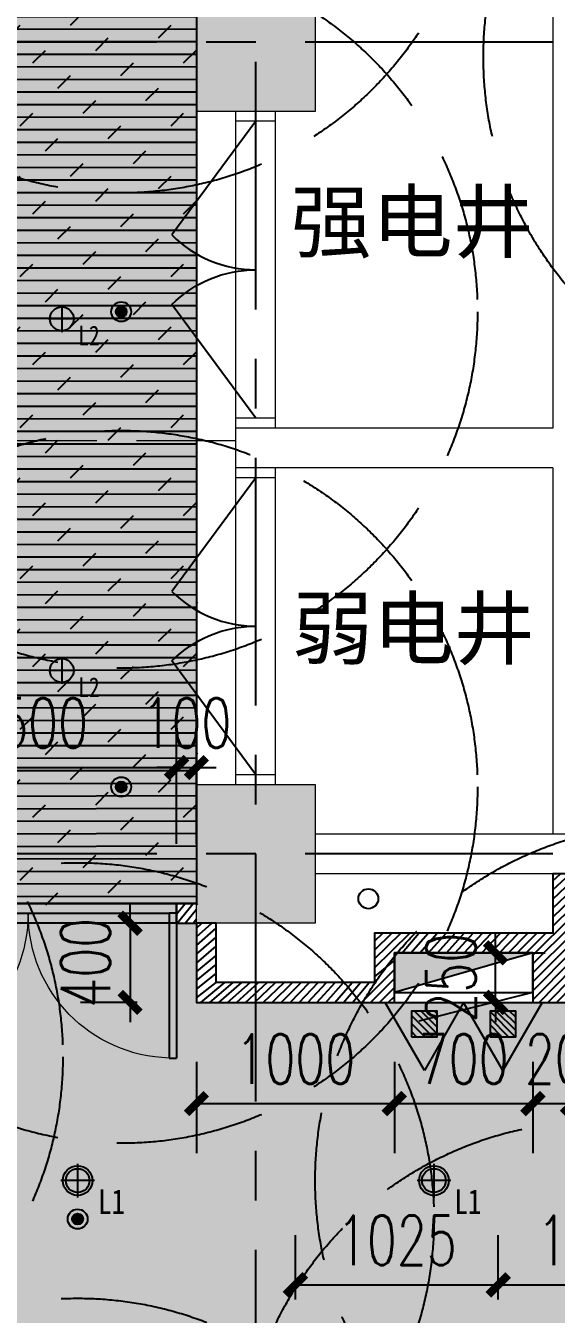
# Model space of a CAD drawing. Header units: millimetres. Extents: x -86392818 to -86307589, y 1129347621 to 1129375919.
# Drawn here: x -86320251 to -86317571, y 1129358546 to 1129365053 of the extents above; entities that cross this region are included whole.
import ezdxf
from ezdxf.enums import TextEntityAlignment as Align

# ---------------------------------------------------------------- set-up
doc = ezdxf.new("R2010")
doc.units = ezdxf.units.MM
doc.header["$LTSCALE"] = 1000
for name, pattern in [('__DASH', [0.35, 0.25, -0.1]), ('CENTER', [2, 1.25, -0.25, 0.25, -0.25]), ('DASH', [0.35, 0.25, -0.1])]:
    doc.linetypes.add(name, pattern=pattern)
doc.layers.get('Defpoints').update_dxf_attribs({"color": 250})
for name, color, linetype in [('AD-DOOR', 4, 'Continuous'), ('A—墙体-填充', 8, 'Continuous'), ('A—轴线', 1, 'CENTER'), ('A—轴线尺寸', 1, 'Continuous'), ('C—平顶—喷淋', 5, 'Continuous'), ('C—平顶—灯具', 1, 'Continuous'), ('C—平顶—轮廓线', 4, 'Continuous'), ('EQUIP_消火栓', 1, 'Continuous'), ('EQUIP_灭火器', 1, 'Continuous'), ('F—地坪—hatch', 8, 'Continuous'), ('F—地坪—分格', 5, 'Continuous'), ('p—平面—文字', 40, 'Continuous'), ('P—平面—装饰面层线', 6, 'Continuous'), ('P—隔墙—石膏板墙（到顶）', 2, 'Continuous'), ('VPIPE-消防', 2, 'Continuous'), ('WALL-DIM', 3, 'Continuous'), ('家具尺寸', 165, 'Continuous')]:
    doc.layers.add(name, color=color, linetype=linetype)
for name, color, linetype, lineweight in [('P-15 平面窗帘', 8, 'Continuous', 0), ('Q-01 原始墙柱', 7, 'Continuous', 0), ('Q-02 墙柱填充', 250, 'Continuous', 0)]:
    doc.layers.add(name, color=color, linetype=linetype, lineweight=lineweight)
doc.styles.add('_TCH_DIM_T3', font='SIMPLEX', dxfattribs={"width": 0.7058823529411765, "bigfont": 'GBCBIG'})
doc.styles.add('ADD-dim', font='isocp.shx', dxfattribs={"width": 0.7, "bigfont": 'hztxt.shx'})
doc.styles.add('MtXpl_', font='simhei.ttf')
doc.styles.add('黑体', font='simhei.ttf')
doc.dimstyles.new('ADD-(模型空间)', dxfattribs={"dimscale": 100, "dimtxt": 3, "dimasz": 1, "dimexe": 1, "dimexo": 1, "dimgap": 0.4, "dimtad": 1, "dimdec": 0, "dimrnd": 5, "dimzin": 0, "dimdsep": 46, "dimtxsty": 'ADD-dim', "dimblk1": 'DIM1', "dimblk2": 'DIM1', "dimsah": 1, "dimcen": 2, "dimclrd": 33, "dimclre": 33, "dimclrt": 4, "dimadec": 0, "dimazin": 0, "dimtfac": 2, "dimtdec": 0, "dimtix": 1, "dimtmove": 2, "dimatfit": 3, "dimldrblk": 'HBA_Leader_Arrow', "dimfxl": 5, "dimfxlon": 1, "dimtolj": 1, "dimtzin": 0, "dimarcsym": 0})
doc.dimstyles.new('WALL-DIM', dxfattribs={"dimtxt": 250, "dimasz": 100, "dimexe": 250, "dimexo": 300, "dimgap": 100, "dimtad": 1, "dimdec": 0, "dimzin": 0, "dimdsep": 46, "dimtxsty": '_TCH_DIM_T3', "dimblk": 'ARCHTICK', "dimcen": 0.09, "dimclrd": 1, "dimclre": 1, "dimclrt": 7, "dimazin": 2, "dimtfac": 1, "dimtdec": 0, "dimtix": 1, "dimtmove": 2, "dimatfit": 3, "dimfxl": 500, "dimfxlon": 1, "dimtolj": 1, "dimtzin": 0, "dimarcsym": 0})
pattern_1 = [(45, (0, 0), (-22.45064030267288, 22.45064030267288), [])]
pattern_2 = [(37.50000000000001, (0, 0), (-8.000156479920228, 244.7066186646712), [0, -193.04, 0, -215.9, 0, -206.375]), (7.499999999999999, (0, 0), (224.7616415690013, 358.4125502841771), [0, -104.14, 0, -173.99, 0, -66.67500000000001]), (327.5, (-156.21, 0), (395.496185120729, 0.718592339272881), [0, -63.5, 0, -228.6, 0, -298.45]), (317.5, (-156.21, 0), (381.7782262361486, 111.4646616286082), [0, -31.75, 0, -149.86, 0, -171.45])]

# ---------------------------------------------------------------- blocks, each defined once
blk = doc.blocks.new('SYL09144810')
at = {"color": 8}
for p, q in [((424.264038875699, 1500), (1.490109086678134e-08, 925.7359235286713)), ((424.264038875699, 0), (1.490116119384766e-08, 574.2640764713287))]:
    blk.add_line(p, q, dxfattribs=at)
blk.add_ellipse((424.2640609592199, 1350), major_axis=(-219.8706555867539, -558.2623888904222), ratio=0.99999999960915, start_param=-0.4102062389307657, end_param=0.375191924747722, dxfattribs=at)
at = {"color": 8, "extrusion": (0, 0, -1)}
blk.add_ellipse((424.2640609592199, 150), major_axis=(-219.8706555867539, 558.2623888904222), ratio=0.99999999960915, start_param=-0.4102062389307657, end_param=0.375191924747722, dxfattribs=at)
blk = doc.blocks.new('$DorLib2D$00000002')
for p, q in [((-0.5, -5.684341886080802e-17), (-0.5000000000000007, 0.4875)), ((-0.4750000000000007, 0.4875), (-0.5000000000000007, 0.4875)), ((-0.475, -2.842170943040401e-17), (-0.4750000000000007, 0.4875)), ((0.475, -2.842170943040401e-17), (0.4750000000000007, 0.4875)), ((0.4750000000000007, 0.4875), (0.5000000000000007, 0.4875)), ((0.5, -5.684341886080802e-17), (0.5000000000000007, 0.4875)), ((-0.5, -5.684341886080802e-17), (-0.475, -2.842170943040401e-17)), ((0.5, -5.684341886080802e-17), (0.475, -2.842170943040401e-17))]:
    blk.add_line(p, q)
at = {"color": 8}
blk.add_line((-0.475, -2.842170943040401e-17), (0.475, -2.842170943040401e-17), dxfattribs=at)
at = {"lineweight": 13}
for centre, start, end in [((-0.4875, -4.263256414560601e-17), 0, 88.53071641864632), ((0.4875, -4.263256414560601e-17), 91.4692835813537, 180)]:
    blk.add_arc(centre, 0.4875, start, end, dxfattribs=at)
blk = doc.blocks.new('$TWTSYS$00000508')
for p, q in [((-0.5, 0.5), (0.3236161731911125, 1.224064056863426)), ((-0.5, 0.5), (-0.5, -0.5)), ((-0.5, -0.5), (0.5, 0.5)), ((0.5, 0.5), (-0.5, 0.5)), ((0.5, -0.5), (0.5, 0.5)), ((-0.5, -0.5), (0.5, -0.5))]:
    blk.add_line(p, q)
blk.add_solid([(0.5, -0.5), (0.5, 0.5), (-0.5, -0.5)])
blk = doc.blocks.new('$TwtSys$00000546')
h = blk.add_hatch()
h.set_pattern_fill('ANSI31', color=256, scale=200, style=0)
h.set_pattern_definition([(45, (-38543.80223862439, -6670.830405693208), (-17.67766952966369, 17.67766952966369), [])])
h.paths.add_polyline_path([(-64.92232553117356, 173.7449990885525), (64.922325531159, 173.7449990885525), (64.922325531159, 43.90034802621994), (-64.92232553117356, 43.90034802621994)])
for points in [[(0, 343.6163707387423), (-198.3870041439732, 0), (198.3870041439732, 0)], [(-64.92232553117356, 173.7449990885525), (64.922325531159, 173.7449990885525), (64.922325531159, 43.90034802621994), (-64.92232553117356, 43.90034802621994)]]:
    blk.add_lwpolyline(points, close=True)
blk = doc.blocks.new('DIM1')
at = {"color": 8}
blk.add_line((-1.071428571420256, 0), (1.071428571420256, 0), dxfattribs=at)
at = {"const_width": 0.3571428571369176}
blk.add_lwpolyline([(-0.5, -0.5), (0.5, 0.5)], dxfattribs=at)
blk = doc.blocks.new('*D132')
at = {"layer": 'A—轴线尺寸', "color": 33, "lineweight": -2, "transparency": 16777216}
for p, q in [((-2152.406210213902, 20800.00000000001), (-2752.406210213902, 20800.00000000001)), ((-2652.406210213902, 20700.00000000001), (-2652.406210213901, 14600.00000000001)), ((-2152.4062102139, 14500.00000000001), (-2752.4062102139, 14500.00000000001))]:
    blk.add_line(p, q, dxfattribs=at)
at = {"layer": 'Defpoints', "color": 0, "transparency": 16777216}
for p in [(-219.4903575330974, 20800.00000000001), (-2652.406210213901, 14500.00000000001), (19480.50964246691, 14500.00000000001)]:
    blk.add_point(p, dxfattribs=at)
at = {"layer": 'A—轴线尺寸', "color": 33, "lineweight": -2, "transparency": 16777216, "xscale": 100, "yscale": 100, "zscale": 100}
for p, rotation in [((-2652.406210213902, 20800.00000000001), 90), ((-2652.406210213901, 14500.00000000001), 270)]:
    blk.add_blockref('DIM1', p, dxfattribs=dict(at, rotation=rotation))
at = {"layer": 'A—轴线尺寸', "color": 4, "transparency": 16777216, "insert": (-2842.406210213896, 17650), "char_height": 300, "attachment_point": 5, "rotation": 90, "style": 'ADD-dim'}
blk.add_mtext('\\A1;6300', dxfattribs=at)
blk = doc.blocks.new('HBA_Leader_Arrow')
blk.add_line((0, 0), (-1, -2.5011e-12))
at = {"extrusion": (0, 0, -1)}
blk.add_lwpolyline([(0, 0), (0.5972653364297003, -1.064895548016236), (0.9647843767884297, -0.7876872378553799), (0.0743038223095027, 5.9117e-12), (0.9647843767884297, 0.7876872378503778), (0.5972653364301542, 1.064895548012827)], close=True, dxfattribs=at)
for points in [[(-0.9647843767920676, 0.7876872378503778), (-0.5972653364351564, 1.064895548013055), (-0.0743038223163239, -2.274e-13), (0, 0)], [(-0.9647843767884297, -0.7876872378553799), (-0.5972653364297003, -1.064895548016236), (-0.0743038223163239, -2.274e-13), (0, 0)]]:
    blk.add_solid(points)
blk = doc.blocks.new('*D133')
at = {"layer": 'A—轴线尺寸', "color": 33, "lineweight": -2, "transparency": 16777216}
for p, q in [((-2152.406210213903, 14500.00000000001), (-2752.406210213903, 14500.00000000001)), ((-2652.406210213901, 14400.00000000001), (-2652.406210213901, 10500)), ((-2152.406210213901, 10400), (-2752.406210213901, 10400))]:
    blk.add_line(p, q, dxfattribs=at)
at = {"layer": 'Defpoints', "color": 0, "transparency": 16777216}
for p in [(19480.50964246691, 14500.00000000001), (-2652.406210213901, 10400), (-600.7451508641245, 10400)]:
    blk.add_point(p, dxfattribs=at)
at = {"layer": 'A—轴线尺寸', "color": 33, "lineweight": -2, "transparency": 16777216, "xscale": 100, "yscale": 100, "zscale": 100}
for p, rotation in [((-2652.406210213901, 14500.00000000001), 90), ((-2652.406210213901, 10400), 270)]:
    blk.add_blockref('DIM1', p, dxfattribs=dict(at, rotation=rotation))
at = {"layer": 'A—轴线尺寸', "color": 4, "transparency": 16777216, "insert": (-2842.406210213897, 12450), "char_height": 300, "attachment_point": 5, "rotation": 90, "style": 'ADD-dim'}
blk.add_mtext('\\A1;4100', dxfattribs=at)
blk = doc.blocks.new('pen lin')
at = {"layer": 'C—平顶—喷淋'}
blk.add_hatch(color=8, dxfattribs=at).paths.add_polyline_path([(-27.5, 0, 1), (27.5, 0, 1)])
for radius in [49.99999999999999, 27.49999999999999]:
    blk.add_circle((0, 0), radius, dxfattribs=at)
at = {"layer": 'Defpoints', "color": 251, "linetype": 'DASH', "ltscale": 3}
blk.add_circle((0, 0), 1800, dxfattribs=at)
blk = doc.blocks.new('dffsdsardegew')
at = {"layer": 'C—平顶—灯具'}
h = blk.add_hatch(color=7, dxfattribs=at)
h.set_gradient(color1=(255, 255, 255), color2=(128, 128, 128), name='SPHERICAL')
edge = h.paths.add_edge_path()
edge.add_arc((0, 0), 59.99999982783518, 0, 360)
for p, q in [((0, 84.94745397567749), (0, -84.94745397567749)), ((84.94745390117168, 0), (-84.94745390117168, 0))]:
    blk.add_line(p, q, dxfattribs=at)
for radius in [74.99999978479399, 59.99999982783518]:
    blk.add_circle((0, 0), radius, dxfattribs=at)
at = {"layer": 'C—平顶—灯具', "style": '黑体', "width": 0.8}
blk.add_text('L1', height=124.9999996419401, dxfattribs=at).set_placement((171.2003185302019, -105.796276807785, 94.12059754060085), align=Align.MIDDLE_CENTER)
blk = doc.blocks.new('fsdfssdgrewe')
at = {"layer": 'C—平顶—灯具'}
for p, q in [((0, 67.95796331076417), (0, -67.95796331088059)), ((67.95796331088059, 0), (-67.95796331088059, 0))]:
    blk.add_line(p, q, dxfattribs=at)
blk.add_circle((-2.328306436538696e-10, 0), 59.99999999970392, dxfattribs=at)
at = {"layer": 'C—平顶—灯具', "style": '黑体', "width": 0.8}
blk.add_text('L2', height=100, dxfattribs=at).set_placement((136.9602552209981, -84.63702168583404, 75.29647824816585), align=Align.MIDDLE_CENTER)
blk = doc.blocks.new('_ArchTick')
at = {"color": 44, "const_width": 0.4}
blk.add_lwpolyline([(-0.5, -0.5), (0.5, 0.5)], dxfattribs=at)
blk = doc.blocks.new('*D165')
at = {"layer": 'Defpoints', "color": 0, "transparency": 16777216}
for p in [(-86319489.20660238, 1129361306.749559), (-86320989.20660238, 1129360620.965556), (-86319489.20660238, 1129360620.965556)]:
    blk.add_point(p, dxfattribs=at)
at = {"layer": 'WALL-DIM', "color": 1, "lineweight": -2, "transparency": 16777216}
for p, q in [((-86320989.20660238, 1129360920.965556), (-86320989.20660238, 1129361556.749559)), ((-86319489.20660238, 1129360920.965556), (-86319489.20660238, 1129361556.749559)), ((-86320989.20660238, 1129361306.749559), (-86319489.20660238, 1129361306.749559))]:
    blk.add_line(p, q, dxfattribs=at)
at = {"layer": 'WALL-DIM', "color": 1, "lineweight": -2, "transparency": 16777216, "xscale": 100, "yscale": 100, "zscale": 100, "rotation": 180}
blk.add_blockref('_ArchTick', (-86320989.20660238, 1129361306.749559), dxfattribs=at)
at = {"layer": 'WALL-DIM', "color": 1, "lineweight": -2, "transparency": 16777216, "xscale": 100, "yscale": 100, "zscale": 100}
blk.add_blockref('_ArchTick', (-86319489.20660238, 1129361306.749559), dxfattribs=at)
at = {"layer": 'WALL-DIM', "color": 7, "transparency": 16777216, "insert": (-86320239.20660238, 1129361531.749559), "char_height": 250, "attachment_point": 5, "style": '_TCH_DIM_T3'}
blk.add_mtext('\\A1;1500', dxfattribs=at)
blk = doc.blocks.new('*D166')
at = {"layer": 'Defpoints', "color": 0, "transparency": 16777216}
for p in [(-86319389.20660238, 1129361306.749559), (-86319489.20660238, 1129360620.965556), (-86319389.20660238, 1129360620.965556)]:
    blk.add_point(p, dxfattribs=at)
at = {"layer": 'WALL-DIM', "color": 1, "lineweight": -2, "transparency": 16777216}
for p, q in [((-86319489.20660238, 1129360920.965556), (-86319489.20660238, 1129361556.749559)), ((-86319389.20660238, 1129360920.965556), (-86319389.20660238, 1129361556.749559)), ((-86319489.20660238, 1129361306.749559), (-86319589.20660238, 1129361306.749559)), ((-86319489.20660238, 1129361306.749559), (-86319389.20660238, 1129361306.749559)), ((-86319389.20660238, 1129361306.749559), (-86319289.20660238, 1129361306.749559))]:
    blk.add_line(p, q, dxfattribs=at)
at = {"layer": 'WALL-DIM', "color": 1, "lineweight": -2, "transparency": 16777216, "xscale": 100, "yscale": 100, "zscale": 100}
blk.add_blockref('_ArchTick', (-86319489.20660238, 1129361306.749559), dxfattribs=at)
at = {"layer": 'WALL-DIM', "color": 1, "lineweight": -2, "transparency": 16777216, "xscale": 100, "yscale": 100, "zscale": 100, "rotation": 180}
blk.add_blockref('_ArchTick', (-86319389.20660238, 1129361306.749559), dxfattribs=at)
at = {"layer": 'WALL-DIM', "color": 7, "transparency": 16777216, "insert": (-86319439.20660238, 1129361531.749559), "char_height": 250, "attachment_point": 5, "style": '_TCH_DIM_T3'}
blk.add_mtext('\\A1;100', dxfattribs=at)
blk = doc.blocks.new('*D259')
at = {"layer": 'Defpoints', "color": 0, "transparency": 16777216}
for p in [(-86319389.20660241, 1129360520.965557), (-86319724.1888966, 1129360120.965557), (-86319389.20660241, 1129360120.965557)]:
    blk.add_point(p, dxfattribs=at)
at = {"layer": 'WALL-DIM', "color": 1, "lineweight": -2, "transparency": 16777216}
for p, q in [((-86319724.1888966, 1129360520.965557), (-86319724.1888966, 1129360620.965557)), ((-86319689.20660241, 1129360520.965557), (-86319974.1888966, 1129360520.965557)), ((-86319724.1888966, 1129360520.965557), (-86319724.1888966, 1129360120.965557)), ((-86319689.20660241, 1129360120.965557), (-86319974.1888966, 1129360120.965557)), ((-86319724.1888966, 1129360120.965557), (-86319724.1888966, 1129360020.965557))]:
    blk.add_line(p, q, dxfattribs=at)
at = {"layer": 'WALL-DIM', "color": 1, "lineweight": -2, "transparency": 16777216, "xscale": 100, "yscale": 100, "zscale": 100}
for p, rotation in [((-86319724.1888966, 1129360520.965557), 270), ((-86319724.1888966, 1129360120.965557), 90)]:
    blk.add_blockref('_ArchTick', p, dxfattribs=dict(at, rotation=rotation))
at = {"layer": 'WALL-DIM', "color": 7, "transparency": 16777216, "insert": (-86319949.18889625, 1129360320.965557), "char_height": 250, "attachment_point": 5, "rotation": 90, "style": '_TCH_DIM_T3'}
blk.add_mtext('\\A1;400', dxfattribs=at)
blk = doc.blocks.new('*D260')
at = {"layer": 'Defpoints', "color": 0, "transparency": 16777216}
for p in [(-86319389.20660238, 1129360120.965556), (-86318389.20660238, 1129360120.965556), (-86318389.20660238, 1129359609.947455)]:
    blk.add_point(p, dxfattribs=at)
at = {"layer": 'WALL-DIM', "color": 1, "lineweight": -2, "transparency": 16777216}
for p, q in [((-86319389.20660238, 1129359820.965556), (-86319389.20660238, 1129359359.947455)), ((-86318389.20660238, 1129359820.965556), (-86318389.20660238, 1129359359.947455)), ((-86319389.20660238, 1129359609.947455), (-86318389.20660238, 1129359609.947455))]:
    blk.add_line(p, q, dxfattribs=at)
at = {"layer": 'WALL-DIM', "color": 1, "lineweight": -2, "transparency": 16777216, "xscale": 100, "yscale": 100, "zscale": 100, "rotation": 180}
blk.add_blockref('_ArchTick', (-86319389.20660238, 1129359609.947455), dxfattribs=at)
at = {"layer": 'WALL-DIM', "color": 1, "lineweight": -2, "transparency": 16777216, "xscale": 100, "yscale": 100, "zscale": 100}
blk.add_blockref('_ArchTick', (-86318389.20660238, 1129359609.947455), dxfattribs=at)
at = {"layer": 'WALL-DIM', "color": 7, "transparency": 16777216, "insert": (-86318889.20660238, 1129359834.947455), "char_height": 250, "attachment_point": 5, "style": '_TCH_DIM_T3'}
blk.add_mtext('\\A1;1000', dxfattribs=at)
blk = doc.blocks.new('*D261')
at = {"layer": 'Defpoints', "color": 0, "transparency": 16777216}
for p in [(-86318389.20660238, 1129360120.965556), (-86317689.20660238, 1129360120.965556), (-86317689.20660238, 1129359609.947455)]:
    blk.add_point(p, dxfattribs=at)
at = {"layer": 'WALL-DIM', "color": 1, "lineweight": -2, "transparency": 16777216}
for p, q in [((-86318389.20660238, 1129359820.965556), (-86318389.20660238, 1129359359.947455)), ((-86317689.20660238, 1129359820.965556), (-86317689.20660238, 1129359359.947455)), ((-86318389.20660238, 1129359609.947455), (-86317689.20660238, 1129359609.947455))]:
    blk.add_line(p, q, dxfattribs=at)
at = {"layer": 'WALL-DIM', "color": 1, "lineweight": -2, "transparency": 16777216, "xscale": 100, "yscale": 100, "zscale": 100, "rotation": 180}
blk.add_blockref('_ArchTick', (-86318389.20660238, 1129359609.947455), dxfattribs=at)
at = {"layer": 'WALL-DIM', "color": 1, "lineweight": -2, "transparency": 16777216, "xscale": 100, "yscale": 100, "zscale": 100}
blk.add_blockref('_ArchTick', (-86317689.20660238, 1129359609.947455), dxfattribs=at)
at = {"layer": 'WALL-DIM', "color": 7, "transparency": 16777216, "insert": (-86318039.20660238, 1129359834.947455), "char_height": 250, "attachment_point": 5, "style": '_TCH_DIM_T3'}
blk.add_mtext('\\A1;700', dxfattribs=at)
blk = doc.blocks.new('*D262')
at = {"layer": 'Defpoints', "color": 0, "transparency": 16777216}
for p in [(-86317689.20660238, 1129360120.965556), (-86317489.20660238, 1129360120.965556), (-86317489.20660238, 1129359609.947455)]:
    blk.add_point(p, dxfattribs=at)
at = {"layer": 'WALL-DIM', "color": 1, "lineweight": -2, "transparency": 16777216}
for p, q in [((-86317689.20660238, 1129359820.965556), (-86317689.20660238, 1129359359.947455)), ((-86317489.20660238, 1129359820.965556), (-86317489.20660238, 1129359359.947455)), ((-86317689.20660238, 1129359609.947455), (-86317489.20660238, 1129359609.947455))]:
    blk.add_line(p, q, dxfattribs=at)
at = {"layer": 'WALL-DIM', "color": 1, "lineweight": -2, "transparency": 16777216, "xscale": 100, "yscale": 100, "zscale": 100, "rotation": 180}
blk.add_blockref('_ArchTick', (-86317689.20660238, 1129359609.947455), dxfattribs=at)
at = {"layer": 'WALL-DIM', "color": 1, "lineweight": -2, "transparency": 16777216, "xscale": 100, "yscale": 100, "zscale": 100}
blk.add_blockref('_ArchTick', (-86317489.20660238, 1129359609.947455), dxfattribs=at)
at = {"layer": 'WALL-DIM', "color": 7, "transparency": 16777216, "insert": (-86317502.97997272, 1129359834.947455), "char_height": 250, "attachment_point": 5, "style": '_TCH_DIM_T3'}
blk.add_mtext('\\A1;200', dxfattribs=at)
blk = doc.blocks.new('*D285')
at = {"layer": 'Defpoints', "color": 0, "transparency": 16777216}
for p in [(-86317864.2066024, 1129358694.526135), (-86318889.20660238, 1129358320.776644), (-86317864.2066024, 1129358320.776644)]:
    blk.add_point(p, dxfattribs=at)
at = {"layer": 'WALL-DIM', "color": 1, "lineweight": -2, "transparency": 16777216}
for p, q in [((-86318889.20660238, 1129358620.776644), (-86318889.20660238, 1129358944.526135)), ((-86317864.2066024, 1129358620.776644), (-86317864.2066024, 1129358944.526135)), ((-86318889.20660238, 1129358694.526135), (-86317864.2066024, 1129358694.526135))]:
    blk.add_line(p, q, dxfattribs=at)
at = {"layer": 'WALL-DIM', "color": 1, "lineweight": -2, "transparency": 16777216, "xscale": 100, "yscale": 100, "zscale": 100, "rotation": 180}
blk.add_blockref('_ArchTick', (-86318889.20660238, 1129358694.526135), dxfattribs=at)
at = {"layer": 'WALL-DIM', "color": 1, "lineweight": -2, "transparency": 16777216, "xscale": 100, "yscale": 100, "zscale": 100}
blk.add_blockref('_ArchTick', (-86317864.2066024, 1129358694.526135), dxfattribs=at)
at = {"layer": 'WALL-DIM', "color": 7, "transparency": 16777216, "insert": (-86318376.7066024, 1129358919.526135), "char_height": 250, "attachment_point": 5, "style": '_TCH_DIM_T3'}
blk.add_mtext('\\A1;1025', dxfattribs=at)
blk = doc.blocks.new('*D286')
at = {"layer": 'Defpoints', "color": 0, "transparency": 16777216}
for p in [(-86316864.20660238, 1129358694.526135), (-86317864.2066024, 1129358320.776644), (-86316864.20660238, 1129358320.776644)]:
    blk.add_point(p, dxfattribs=at)
at = {"layer": 'WALL-DIM', "color": 1, "lineweight": -2, "transparency": 16777216}
for p, q in [((-86317864.2066024, 1129358620.776644), (-86317864.2066024, 1129358944.526135)), ((-86316864.20660238, 1129358620.776644), (-86316864.20660238, 1129358944.526135)), ((-86317864.2066024, 1129358694.526135), (-86316864.20660238, 1129358694.526135))]:
    blk.add_line(p, q, dxfattribs=at)
at = {"layer": 'WALL-DIM', "color": 1, "lineweight": -2, "transparency": 16777216, "xscale": 100, "yscale": 100, "zscale": 100, "rotation": 180}
blk.add_blockref('_ArchTick', (-86317864.2066024, 1129358694.526135), dxfattribs=at)
at = {"layer": 'WALL-DIM', "color": 1, "lineweight": -2, "transparency": 16777216, "xscale": 100, "yscale": 100, "zscale": 100}
blk.add_blockref('_ArchTick', (-86316864.20660238, 1129358694.526135), dxfattribs=at)
at = {"layer": 'WALL-DIM', "color": 7, "transparency": 16777216, "insert": (-86317364.2066024, 1129358919.526135), "char_height": 250, "attachment_point": 5, "style": '_TCH_DIM_T3'}
blk.add_mtext('\\A1;1000', dxfattribs=at)
blk = doc.blocks.new('*D300')
at = {"layer": 'Defpoints', "color": 0, "transparency": 16777216}
for p in [(-86318389.20660241, 1129360370.965557), (-86317877.8889526, 1129360370.965557), (-86318389.20660241, 1129360120.965557)]:
    blk.add_point(p, dxfattribs=at)
at = {"layer": 'WALL-DIM', "color": 1, "lineweight": -2, "transparency": 16777216}
for p, q in [((-86317877.8889526, 1129360370.965557), (-86317877.8889526, 1129360470.965557)), ((-86318089.20660241, 1129360370.965557), (-86317627.8889526, 1129360370.965557)), ((-86317877.8889526, 1129360120.965557), (-86317877.8889526, 1129360370.965557)), ((-86318089.20660241, 1129360120.965557), (-86317627.8889526, 1129360120.965557)), ((-86317877.8889526, 1129360120.965557), (-86317877.8889526, 1129360020.965557))]:
    blk.add_line(p, q, dxfattribs=at)
at = {"layer": 'WALL-DIM', "color": 1, "lineweight": -2, "transparency": 16777216, "xscale": 100, "yscale": 100, "zscale": 100}
for p, rotation in [((-86317877.8889526, 1129360370.965557), 270), ((-86317877.8889526, 1129360120.965557), 90)]:
    blk.add_blockref('_ArchTick', p, dxfattribs=dict(at, rotation=rotation))
at = {"layer": 'WALL-DIM', "color": 7, "transparency": 16777216, "insert": (-86318102.88895226, 1129360245.965557), "char_height": 250, "attachment_point": 5, "rotation": 90, "style": '_TCH_DIM_T3'}
blk.add_mtext('\\A1;250', dxfattribs=at)
blk = doc.blocks.new('*D363')
at = {"layer": 'Defpoints', "color": 0, "transparency": 16777216}
for p in [(-86319491.19723922, 1129358470.965557), (-86320677.70192082, 1129357870.965557), (-86319491.19723922, 1129357870.965557)]:
    blk.add_point(p, dxfattribs=at)
at = {"layer": '家具尺寸', "color": 1, "lineweight": -2, "transparency": 16777216}
for p, q in [((-86320677.70192082, 1129358470.965557), (-86320677.70192082, 1129358570.965557)), ((-86320672.70192082, 1129358470.965557), (-86320927.70192082, 1129358470.965557)), ((-86320677.70192082, 1129358470.965557), (-86320677.70192082, 1129357870.965557)), ((-86320672.70192082, 1129357870.965557), (-86320927.70192082, 1129357870.965557)), ((-86320677.70192082, 1129357870.965557), (-86320677.70192082, 1129357770.965557))]:
    blk.add_line(p, q, dxfattribs=at)
at = {"layer": '家具尺寸', "color": 1, "lineweight": -2, "transparency": 16777216, "xscale": 100, "yscale": 100, "zscale": 100}
for p, rotation in [((-86320677.70192082, 1129358470.965557), 270), ((-86320677.70192082, 1129357870.965557), 90)]:
    blk.add_blockref('_ArchTick', p, dxfattribs=dict(at, rotation=rotation))
at = {"layer": '家具尺寸', "color": 7, "transparency": 16777216, "insert": (-86320902.70192048, 1129358170.965557), "char_height": 250, "attachment_point": 5, "rotation": 90, "style": '_TCH_DIM_T3', "bg_fill": 3, "box_fill_scale": 1.1, "bg_fill_color": 256, "bg_fill_true_color": 13158600, "bg_fill_transparency": 0}
blk.add_mtext('\\A1;600', dxfattribs=at)
blk = doc.blocks.new('A$C5AE9663F')
at = {"layer": 'A—轴线', "color": 24, "linetype": 'CENTER'}
for p, q in [((18400, -2850), (18400, 24600)), ((29900, 14500), (-4400, 14500)), ((29900, 10400), (-4400, 10400))]:
    blk.add_line(p, q, dxfattribs=at)
at = {"layer": 'A—轴线尺寸'}
for base, p1, p2, picture, middle in [((-2652.406210213901, 14500.00000000001), (-219.4903575330973, 20800), (19480.5096424669, 14500), '*D132', (-2842.406210213896, 17650)), ((-2652.406210213901, 10400), (19480.5096424669, 14500), (-600.7451508641243, 10400), '*D133', (-2842.406210213897, 12450))]:
    dim = blk.add_linear_dim(base=base, p1=p1, p2=p2, angle=90, dimstyle='ADD-(模型空间)', dxfattribs=at)
    dim.commit()
    dim.dimension.update_dxf_attribs({"geometry": picture, "text_midpoint": middle})

msp = doc.modelspace()

# ---------------------------------------------------------------- hatches: boundary and pattern name
at = {"layer": 'A—墙体-填充'}
h = msp.add_hatch(dxfattribs=at)
h.set_pattern_fill('ANSI31', color=8, scale=10, style=0)
h.set_pattern_definition(pattern_1)
h.paths.add_polyline_path([(-86318389.20660238, 1129360370.965556), (-86317689.20660238, 1129360370.965556), (-86317689.20660238, 1129360120.965556), (-86317489.20660238, 1129360120.965556), (-86317489.20660238, 1129360770.965556), (-86317589.20660238, 1129360770.965556), (-86317589.2066024, 1129360470.965556), (-86318489.2066024, 1129360470.965556), (-86318489.2066024, 1129360220.965556), (-86319289.2066024, 1129360220.965556), (-86319289.2066024, 1129360520.965556), (-86319389.20660238, 1129360520.965556), (-86319389.20660238, 1129360120.965556), (-86318389.20660238, 1129360120.965556)])
h = msp.add_hatch(dxfattribs=at)
h.set_pattern_fill('ANSI31', color=8, scale=10, style=0)
h.set_pattern_definition(pattern_1)
h.paths.add_polyline_path([(-86319389.20660238, 1129360620.965556), (-86319489.20660238, 1129360620.965556), (-86319489.20660238, 1129360520.965556), (-86319389.20660238, 1129360520.965556)])
at = {"layer": 'C—平顶—轮廓线'}
h = msp.add_hatch(dxfattribs=at)
h.set_pattern_fill('AR-SAND', color=8, scale=5)
h.set_pattern_definition(pattern_2)
h.paths.add_polyline_path([(-86319389.20660238, 1129360620.965556), (-86319389.20660238, 1129370700.965556), (-86337189.20660238, 1129370700.965556), (-86337189.20660238, 1129370370.965556), (-86337569.20660238, 1129370370.965556), (-86337569.20660238, 1129367745.965556), (-86336969.20660238, 1129367745.965556), (-86336969.20660238, 1129361200.965556), (-86337189.20660238, 1129361200.965556), (-86337189.20660238, 1129360620.965556), (-86328589.20660241, 1129360620.965556), (-86328589.20660238, 1129361220.965556), (-86327989.20660238, 1129361220.965556), (-86327989.20660238, 1129360620.965556)])
at = {"layer": 'F—地坪—hatch'}
h = msp.add_hatch(dxfattribs=at)
h.set_pattern_fill('DOLMIT', color=250, scale=10)
h.set_pattern_definition([(0, (0, 0), (0, 63.5), []), (45, (0, 0), (-126.9999134350099, 126.9999134350099), [89.80256121069154, -179.6051224213831])])
h.paths.add_polyline_path([(-86319389.20660238, 1129360620.965556), (-86319389.20660238, 1129370920.965557), (-86337189.20660238, 1129370920.965556), (-86337189.20660238, 1129370370.965556), (-86337569.20660238, 1129370370.965556), (-86337569.20660238, 1129367745.965556), (-86337189.20660238, 1129367745.965556), (-86337189.20660238, 1129360620.965556), (-86328589.20660238, 1129360620.965556), (-86328589.20660238, 1129361220.965556), (-86327989.20660238, 1129361220.965556), (-86327989.20660238, 1129360620.965556)])
h = msp.add_hatch(dxfattribs=at)
h.set_pattern_fill('AR-SAND', color=251, scale=5)
h.set_pattern_definition(pattern_2)
h.paths.add_polyline_path([(-86309839.20660238, 1129360120.965556), (-86315989.20660238, 1129360120.965556), (-86315989.20660238, 1129360770.965556), (-86317489.20660238, 1129360770.965556), (-86317489.20660238, 1129360120.965556), (-86319389.20660238, 1129360120.965556), (-86319389.20660238, 1129360520.965556), (-86319489.20660238, 1129360520.965556), (-86319489.20660238, 1129360620.965556), (-86320989.20660238, 1129360620.965556), (-86320989.20660238, 1129360520.965556), (-86321089.20660238, 1129360520.965556), (-86321089.20660238, 1129355569.401158), (-86323839.20660238, 1129355569.401158), (-86323839.20660238, 1129350620.965556), (-86323439.20660238, 1129350620.965556), (-86323439.20660238, 1129350370.965556), (-86319389.20660238, 1129350370.965556), (-86319389.20660238, 1129350820.965556), (-86318889.20660238, 1129350820.965556), (-86318889.20660238, 1129358320.776644), (-86309839.20660238, 1129358320.776644)])
at = {"layer": 'Q-02 墙柱填充'}
h = msp.add_hatch(color=256, dxfattribs=at)
h.dxf.hatch_style = 1
h.paths.add_polyline_path([(-86337189.20660238, 1129371620.965556), (-86337789.20660238, 1129371620.965556), (-86337789.20660238, 1129370920.965556), (-86337189.20660238, 1129370920.965556)])
h.paths.add_polyline_path([(-86332639.20660238, 1129371420.965556), (-86333139.20660238, 1129371420.965556), (-86333139.20660238, 1129370920.965556), (-86332639.20660238, 1129370920.965556)])
h.paths.add_polyline_path([(-86327989.20660238, 1129371620.965556), (-86328589.20660238, 1129371620.965556), (-86328589.20660238, 1129370920.965556), (-86327989.20660238, 1129370920.965556)])
h.paths.add_polyline_path([(-86323439.20660238, 1129371420.965556), (-86323939.20660238, 1129371420.965556), (-86323939.20660238, 1129370920.965556), (-86323439.20660238, 1129370920.965556)])
h.paths.add_polyline_path([(-86318789.20660238, 1129371620.965556), (-86319389.20660238, 1129371620.965556), (-86319389.20660238, 1129370920.965556), (-86318789.20660238, 1129370920.965556)])
h.paths.add_polyline_path([(-86309589.20660238, 1129371620.965556), (-86310189.20660238, 1129371620.965556), (-86310189.20660238, 1129370920.965556), (-86309589.20660238, 1129370920.965556)])
h.paths.add_polyline_path([(-86309589.20660238, 1129365320.965556), (-86310189.20660238, 1129365320.965556), (-86310189.20660238, 1129364620.965556), (-86309589.20660238, 1129364620.965556)])
h.paths.add_polyline_path([(-86318789.20660238, 1129365320.965556), (-86319389.20660238, 1129365320.965556), (-86319389.20660238, 1129364620.965556), (-86318789.20660238, 1129364620.965556)])
h.paths.add_polyline_path([(-86318789.20660238, 1129361220.965556), (-86319389.20660238, 1129361220.965556), (-86319389.20660238, 1129360520.965556), (-86318789.20660238, 1129360520.965556)])
h.paths.add_polyline_path([(-86309589.20660238, 1129361220.965556), (-86310189.20660238, 1129361220.965556), (-86310189.20660238, 1129360520.965556), (-86309589.20660238, 1129360520.965556)])
h.paths.add_polyline_path([(-86327989.20660238, 1129361220.965556), (-86328589.20660238, 1129361220.965556), (-86328589.20660238, 1129360520.965556), (-86327989.20660238, 1129360520.965556)])
h.paths.add_polyline_path([(-86337189.20660238, 1129361220.965556), (-86337789.20660238, 1129361220.965556), (-86337789.20660238, 1129360520.965556), (-86337189.20660238, 1129360520.965556)])
h.paths.add_polyline_path([(-86337189.20660238, 1129350820.965556), (-86337789.20660238, 1129350820.965556), (-86337789.20660238, 1129350120.965556), (-86337189.20660238, 1129350120.965556)])
h.paths.add_polyline_path([(-86327989.20660238, 1129350820.965556), (-86328589.20660238, 1129350820.965556), (-86328589.20660238, 1129350120.965556), (-86327989.20660238, 1129350120.965556)])
h.paths.add_polyline_path([(-86323439.20660238, 1129350620.965556), (-86323939.20660238, 1129350620.965556), (-86323939.20660238, 1129350120.965556), (-86323439.20660238, 1129350120.965556)])
h.paths.add_polyline_path([(-86318789.20660238, 1129350820.965556), (-86319389.20660238, 1129350820.965556), (-86319389.20660238, 1129350120.965556), (-86318789.20660238, 1129350120.965556)])
h.paths.add_polyline_path([(-86314239.20660238, 1129350620.965556), (-86314739.20660238, 1129350620.965556), (-86314739.20660238, 1129350120.965556), (-86314239.20660238, 1129350120.965556)])
h.paths.add_polyline_path([(-86309589.20660238, 1129350820.965556), (-86310189.20660238, 1129350820.965556), (-86310189.20660238, 1129350120.965556), (-86309589.20660238, 1129350120.965556)])

# ---------------------------------------------------------------- linework, layer by layer
at = {"layer": 'C—平顶—轮廓线'}
msp.add_lwpolyline([(-86320989.20660238, 1129360620.965556), (-86319489.20660238, 1129360620.965556), (-86319489.20660238, 1129360520.965556), (-86320989.20660238, 1129360520.965556)], close=True, dxfattribs=at)
at = {"layer": 'F—地坪—分格'}
for points in [[(-86337569.20660238, 1129370370.965556), (-86337189.20660238, 1129370370.965556), (-86337189.20660238, 1129370920.965556), (-86318789.20660238, 1129370920.965556), (-86318789.20660238, 1129371370.965556), (-86315389.20660238, 1129371370.96556), (-86315389.20660238, 1129366370.965556), (-86319389.20660238, 1129366370.965556), (-86319389.20660238, 1129360620.965556), (-86327989.20660238, 1129360620.965556), (-86327989.20660238, 1129361220.965556), (-86328589.20660238, 1129361220.965556), (-86328589.20660238, 1129360620.965556), (-86337189.20660238, 1129360620.965556), (-86337189.20660238, 1129367745.965556), (-86337569.20660238, 1129367745.965556), (-86337569.20660238, 1129370370.965556)], [(-86320989.20660238, 1129360620.965556), (-86319489.20660238, 1129360620.965556), (-86319489.20660238, 1129360520.965556), (-86319389.20660238, 1129360520.965556), (-86319389.20660238, 1129360120.965556), (-86317489.20660238, 1129360120.965556), (-86317489.20660238, 1129360770.965556), (-86315989.20660238, 1129360770.965556), (-86315989.20660238, 1129360120.965556), (-86315189.20660238, 1129360120.965556), (-86315189.20660238, 1129360250.965556), (-86315859.20660238, 1129360250.965556), (-86315859.20660238, 1129362890.965556), (-86315189.20660238, 1129362890.965556), (-86315189.20660238, 1129364120.965556), (-86313489.20660238, 1129364120.965556), (-86313489.20660238, 1129360120.965556), (-86309839.20660238, 1129360120.965556), (-86309839.20660238, 1129358320.776644)]]:
    msp.add_lwpolyline(points, dxfattribs=at)
at = {"layer": 'P-15 平面窗帘', "color": 252, "linetype": '__DASH', "ltscale": 2}
msp.add_lwpolyline([(-86337189.20660238, 1129361220.965556), (-86330835.37894836, 1129361220.965556), (-86328792.53943554, 1129362958.547153), (-86319189.2066024, 1129362958.547153)], dxfattribs=at)
at = {"layer": 'P—平面—装饰面层线'}
msp.add_line((-86319389.20660238, 1129364620.965556), (-86319389.20660238, 1129361220.965556), dxfattribs=at)
at = {"layer": 'P—隔墙—石膏板墙（到顶）'}
for p, q in [((-86319489.20660238, 1129360520.965556), (-86319489.20660238, 1129360620.965556)), ((-86319489.20660238, 1129360620.965556), (-86319389.20660238, 1129360620.965556)), ((-86319489.20660238, 1129360520.965556), (-86319389.20660238, 1129360520.965556))]:
    msp.add_line(p, q, dxfattribs=at)
msp.add_lwpolyline([(-86319389.20660238, 1129360520.965556), (-86319389.20660238, 1129360120.965556), (-86318389.20660238, 1129360120.965556), (-86318389.20660238, 1129360370.965556), (-86317689.20660238, 1129360370.965556), (-86317689.20660238, 1129360120.965556), (-86317489.20660238, 1129360120.965556), (-86317489.20660238, 1129360770.965556), (-86317589.20660238, 1129360770.965556), (-86317589.2066024, 1129360470.965556), (-86318489.2066024, 1129360470.965556), (-86318489.2066024, 1129360220.965556), (-86319289.2066024, 1129360220.965556), (-86319289.2066024, 1129360520.965556)], close=True, dxfattribs=at)
at = {"layer": 'Q-01 原始墙柱'}
for p, q in [((-86317589.20660238, 1129366170.965556), (-86317589.20660238, 1129363020.965556)), ((-86319189.20660238, 1129361220.965556), (-86319189.20660238, 1129364620.965556)), ((-86318989.20660238, 1129363020.965556), (-86318989.20660238, 1129364620.965556)), ((-86317589.20660238, 1129363020.965556), (-86319189.20660238, 1129363020.965556)), ((-86317589.20660236, 1129362820.965556), (-86319189.20660238, 1129362820.965556)), ((-86318989.20660238, 1129361220.965556), (-86318989.20660238, 1129362820.965556)), ((-86317589.20660238, 1129362820.965556), (-86317589.20660238, 1129360970.965556)), ((-86316089.20660238, 1129360970.965556), (-86318789.20660238, 1129360970.965556)), ((-86315889.20660238, 1129360770.965556), (-86318789.20660238, 1129360770.965556))]:
    msp.add_line(p, q, dxfattribs=at)
at = {"layer": 'Q-01 原始墙柱', "color": 8}
for p, q in [((-86318989.20660238, 1129364570.965556), (-86319189.20660238, 1129364570.965556)), ((-86318989.20660238, 1129363070.965556), (-86319189.20660238, 1129363070.965556)), ((-86318989.20660238, 1129362770.965556), (-86319189.20660238, 1129362770.965556)), ((-86318989.20660238, 1129361270.965556), (-86319189.20660238, 1129361270.965556))]:
    msp.add_line(p, q, dxfattribs=at)
at = {"layer": 'Q-01 原始墙柱'}
for points in [[(-86319389.20660238, 1129365320.965556), (-86318789.20660238, 1129365320.965556), (-86318789.20660238, 1129364620.965556), (-86319389.20660238, 1129364620.965556)], [(-86319389.20660238, 1129361220.965556), (-86318789.20660238, 1129361220.965556), (-86318789.20660238, 1129360520.965556), (-86319389.20660238, 1129360520.965556)]]:
    msp.add_lwpolyline(points, close=True, dxfattribs=at)
at = {"layer": 'VPIPE-消防'}
msp.add_circle((-86318520.57621439, 1129360644.230827), 50, dxfattribs=at)

# ---------------------------------------------------------------- block references
at = {"layer": 'AD-DOOR'}
for p in [(-86319513.47064126, 1129363070.965556), (-86319513.47064126, 1129361270.965556)]:
    msp.add_blockref('SYL09144810', p, dxfattribs=at)
at = {"layer": 'AD-DOOR', "xscale": 1500, "yscale": -1500, "zscale": 100}
msp.add_blockref('$DorLib2D$00000002', (-86320239.20660238, 1129360570.965556), dxfattribs=at)
at = {"layer": 'A—轴线'}
msp.add_blockref('A$C5AE9663F', (-86337489.20660238, 1129350470.834794), dxfattribs=at)
at = {"layer": 'C—平顶—喷淋'}
for p in [(-86319769.20660238, 1129366009.090557), (-86316139.20660213, 1129364895.833363), (-86319769.20660238, 1129363609.090557), (-86319769.20660238, 1129361209.090557), (-86321864.2066024, 1129359845.965556), (-86316989.2066024, 1129359220.8711), (-86319989.2066024, 1129359026.554619), (-86317364.20660236, 1129357720.776644), (-86319989.2066024, 1129356826.554619)]:
    msp.add_blockref('pen lin', p, dxfattribs=at)
at = {"layer": 'C—平顶—灯具'}
for name, p in [('fsdfssdgrewe', (-86320069.20660238, 1129363573.465556)), ('fsdfssdgrewe', (-86320069.20660238, 1129361797.215557)), ('dffsdsardegew', (-86319989.2066024, 1129359220.8711)), ('dffsdsardegew', (-86318189.2066024, 1129359220.8711))]:
    msp.add_blockref(name, p, dxfattribs=at)
at = {"layer": 'EQUIP_消火栓', "xscale": 700, "yscale": 200, "zscale": 700, "rotation": 180}
msp.add_blockref('$TWTSYS$00000508', (-86318039.20660238, 1129360270.965556), dxfattribs=at)
at = {"layer": 'EQUIP_灭火器', "xscale": -1, "rotation": 180}
for p in [(-86318237.59360653, 1129360120.965556), (-86317840.81959824, 1129360120.965556)]:
    msp.add_blockref('$TwtSys$00000546', p, dxfattribs=at)

# ---------------------------------------------------------------- texts
at = {"layer": 'p—平面—文字', "style": 'MtXpl_'}
for s, p in [('强电井', (-86318912.97392017, 1129363913.846736)), ('弱电井', (-86318906.99511681, 1129361859.89958))]:
    msp.add_text(s, height=300, dxfattribs=at).set_placement(p)

# ---------------------------------------------------------------- dimensions: what is measured, and where the dimension line sits
at = {"layer": 'WALL-DIM'}
for base, p1, p2, picture, middle in [((-86319489.20660238, 1129361306.749559), (-86320989.20660238, 1129360620.965556), (-86319489.20660238, 1129360620.965556), '*D165', (-86320239.20660238, 1129361531.749559)), ((-86319389.20660238, 1129361306.749559), (-86319489.20660238, 1129360620.965556), (-86319389.20660238, 1129360620.965556), '*D166', (-86319439.20660238, 1129361531.749559)), ((-86318389.20660238, 1129359609.947455), (-86319389.20660238, 1129360120.965556), (-86318389.20660238, 1129360120.965556), '*D260', (-86318889.20660238, 1129359834.947455)), ((-86317689.20660238, 1129359609.947455), (-86318389.20660238, 1129360120.965556), (-86317689.20660238, 1129360120.965556), '*D261', (-86318039.20660238, 1129359834.947455)), ((-86317864.2066024, 1129358694.526135), (-86318889.20660238, 1129358320.776644), (-86317864.2066024, 1129358320.776644), '*D285', (-86318376.7066024, 1129358919.526135)), ((-86316864.20660238, 1129358694.526135), (-86317864.2066024, 1129358320.776644), (-86316864.20660238, 1129358320.776644), '*D286', (-86317364.2066024, 1129358919.526135))]:
    dim = msp.add_linear_dim(base=base, p1=p1, p2=p2, dimstyle='WALL-DIM', dxfattribs=at)
    dim.commit()
    dim.dimension.update_dxf_attribs({"geometry": picture, "text_midpoint": middle})
for base, p1, p2, picture, middle in [((-86319724.1888966, 1129360120.965557), (-86319389.20660238, 1129360520.965556), (-86319389.20660238, 1129360120.965556), '*D259', (-86319949.18889625, 1129360320.965557)), ((-86317877.8889526, 1129360370.965557), (-86318389.20660238, 1129360120.965556), (-86318389.20660238, 1129360370.965556), '*D300', (-86318102.88895226, 1129360245.965557))]:
    dim = msp.add_linear_dim(base=base, p1=p1, p2=p2, angle=90, dimstyle='WALL-DIM', dxfattribs=at)
    dim.commit()
    dim.dimension.update_dxf_attribs({"geometry": picture, "text_midpoint": middle})
dim = msp.add_linear_dim(base=(-86317489.20660238, 1129359609.947455), p1=(-86317689.20660238, 1129360120.965556), p2=(-86317489.20660238, 1129360120.965556), dimstyle='WALL-DIM', dxfattribs=at)
dim.commit()
dim.dimension.update_dxf_attribs({"geometry": '*D262', "text_midpoint": (-86317502.97997272, 1129359834.947455), "dimtype": 160})

# ---------------------------------------------------------------- next in the draw order: dimensions: what is measured, and where the dimension line sits
at = {"layer": '家具尺寸'}
dim = msp.add_linear_dim(base=(-86320677.70192082, 1129357870.965557), p1=(-86319491.19723919, 1129358470.965556), p2=(-86319491.19723919, 1129357870.965556), angle=90, dimstyle='WALL-DIM', override={"dimfxl": 5, "dimtfill": 1, "dimarcsym": 1}, dxfattribs=at)
dim.commit()
dim.dimension.update_dxf_attribs({"geometry": '*D363', "text_midpoint": (-86320902.70192048, 1129358170.965557)})

doc.saveas('drawing.dxf')
